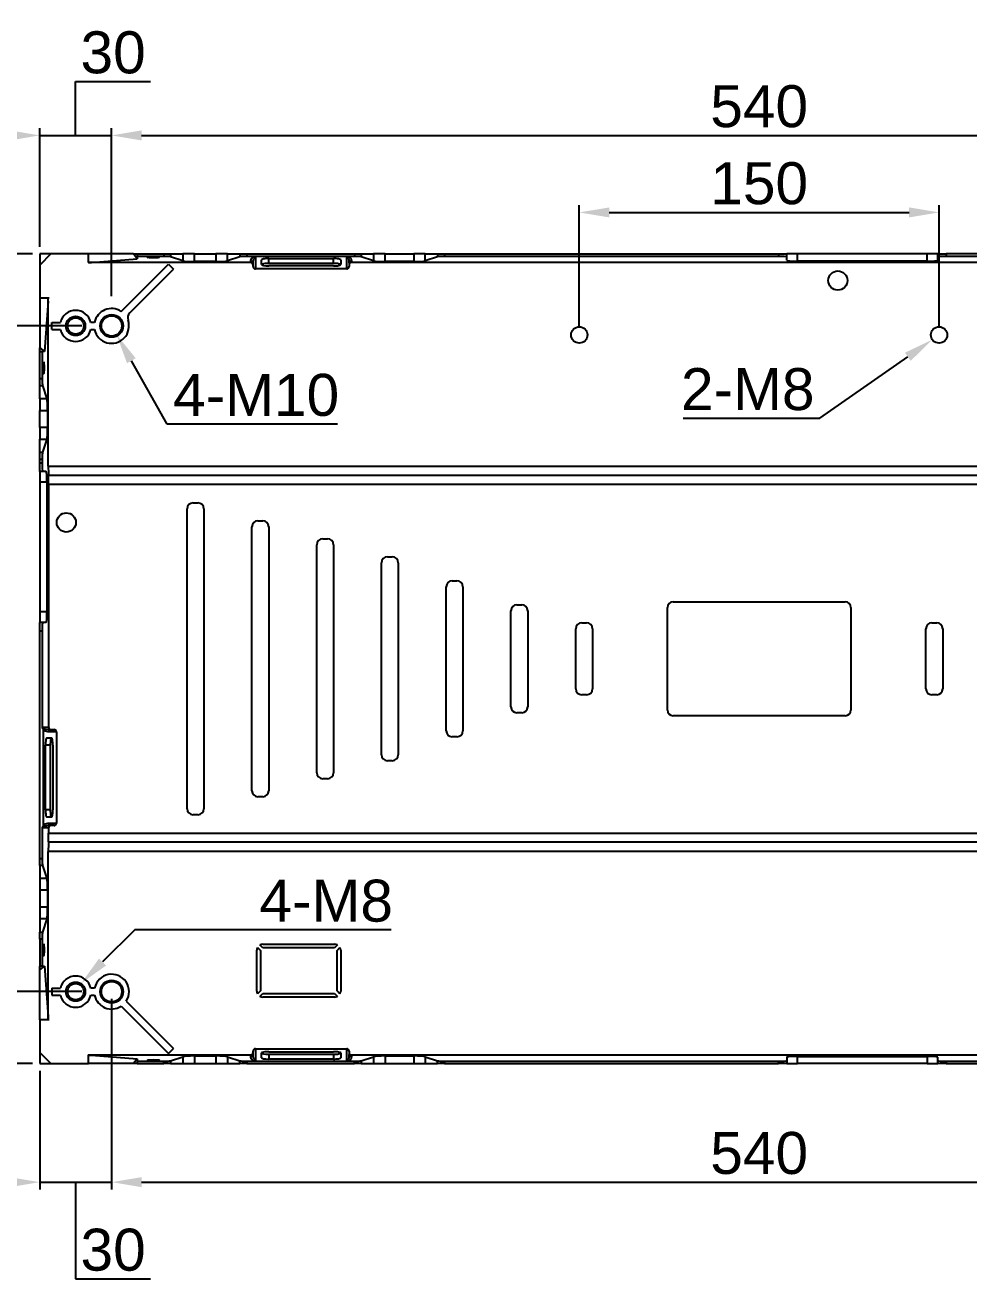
# Model space of a CAD drawing. Header units: millimetres. Extents: x 5415 to 11208, y 1449 to 3485.
# Drawn here: x 6839 to 7232, y 2280 to 2803 of the extents above; entities that cross this region are included whole.
import ezdxf

# ---------------------------------------------------------------- set-up
doc = ezdxf.new("R2010")
doc.units = ezdxf.units.MM
doc.styles.get("Standard").update_dxf_attribs({"font": 'arial.ttf'})
doc.dimstyles.new('UDM_1-5', dxfattribs={"dimscale": 5, "dimtxt": 3.5, "dimasz": 2.5, "dimexe": 0.6, "dimexo": 0.6, "dimtad": 1, "dimtoh": 1, "dimzin": 9, "dimdsep": 46, "dimtxsty": 'Standard', "dimcen": 2.5, "dimazin": 2, "dimtfac": 1, "dimtmove": 0, "dimatfit": 3, "dimfxl": 1})

# ---------------------------------------------------------------- blocks, each defined once
blk = doc.blocks.new('*D11')
at = {"color": 2, "lineweight": -2}
for p, q in [((6862.54, 2677.64), (6813.66, 2677.64)), ((6816.66, 2665.14), (6816.66, 2412.64)), ((6862.54, 2400.14), (6813.66, 2400.14))]:
    blk.add_line(p, q, dxfattribs=at)
at = {"color": 2}
for points in [[(6814.58, 2665.14), (6818.74, 2665.14), (6816.66, 2677.64)], [(6814.58, 2412.64), (6818.74, 2412.64), (6816.66, 2400.14)]]:
    blk.add_solid(points, dxfattribs=at)
at = {"layer": 'Defpoints', "color": 0}
for p in [(6865.54, 2677.64), (6816.66, 2400.14), (6865.54, 2400.14)]:
    blk.add_point(p, dxfattribs=at)
at = {"color": 2, "insert": (6804.6, 2538.89), "char_height": 17.5, "attachment_point": 5, "rotation": 90}
blk.add_mtext('277.5', dxfattribs=at)
blk = doc.blocks.new('*D12')
at = {"color": 2, "lineweight": -2}
for p, q in [((6816.66, 2412.64), (6816.66, 2425.14)), ((6862.54, 2400.14), (6813.66, 2400.14)), ((6816.66, 2400.14), (6816.66, 2370.14)), ((6794.22, 2385.14), (6762.97, 2385.14)), ((6816.66, 2385.14), (6794.22, 2385.14)), ((6841.99, 2370.14), (6813.66, 2370.14)), ((6816.66, 2357.64), (6816.66, 2345.14))]:
    blk.add_line(p, q, dxfattribs=at)
at = {"color": 2}
for points in [[(6814.58, 2412.64), (6818.74, 2412.64), (6816.66, 2400.14)], [(6814.58, 2357.64), (6818.74, 2357.64), (6816.66, 2370.14)]]:
    blk.add_solid(points, dxfattribs=at)
at = {"layer": 'Defpoints', "color": 0}
for p in [(6865.54, 2400.14), (6816.66, 2370.14), (6844.99, 2370.14)]:
    blk.add_point(p, dxfattribs=at)
at = {"color": 2, "insert": (6778.59, 2397.21), "char_height": 17.5, "attachment_point": 5}
blk.add_mtext('30', dxfattribs=at)
blk = doc.blocks.new('*D13')
at = {"color": 2, "lineweight": -2}
for p, q in [((6816.66, 2720.14), (6816.66, 2732.64)), ((6841.99, 2707.64), (6813.66, 2707.64)), ((6816.66, 2677.64), (6816.66, 2707.64)), ((6794.22, 2692.64), (6762.97, 2692.64)), ((6816.66, 2692.64), (6794.22, 2692.64)), ((6862.54, 2677.64), (6813.66, 2677.64)), ((6816.66, 2665.14), (6816.66, 2652.64))]:
    blk.add_line(p, q, dxfattribs=at)
at = {"color": 2}
for points in [[(6814.58, 2720.14), (6818.74, 2720.14), (6816.66, 2707.64)], [(6814.58, 2665.14), (6818.74, 2665.14), (6816.66, 2677.64)]]:
    blk.add_solid(points, dxfattribs=at)
at = {"layer": 'Defpoints', "color": 0}
for p in [(6816.66, 2707.64), (6844.99, 2707.64), (6865.54, 2677.64)]:
    blk.add_point(p, dxfattribs=at)
at = {"color": 2, "insert": (6778.59, 2704.71), "char_height": 17.5, "attachment_point": 5}
blk.add_mtext('30', dxfattribs=at)
blk = doc.blocks.new('*D14')
at = {"color": 2, "lineweight": -2}
for p, q in [((6859.99, 2757.06), (6859.99, 2779.5)), ((6859.99, 2779.5), (6891.24, 2779.5)), ((6844.99, 2710.64), (6844.99, 2760.06)), ((6874.99, 2690.09), (6874.99, 2760.06)), ((6832.49, 2757.06), (6819.99, 2757.06)), ((6844.99, 2757.06), (6874.99, 2757.06)), ((6887.49, 2757.06), (6899.99, 2757.06))]:
    blk.add_line(p, q, dxfattribs=at)
at = {"color": 2}
for points in [[(6832.49, 2759.14), (6832.49, 2754.97), (6844.99, 2757.06)], [(6887.49, 2759.14), (6887.49, 2754.97), (6874.99, 2757.06)]]:
    blk.add_solid(points, dxfattribs=at)
at = {"layer": 'Defpoints', "color": 0}
for p in [(6874.99, 2757.06), (6844.99, 2707.64), (6874.99, 2687.09)]:
    blk.add_point(p, dxfattribs=at)
at = {"color": 2, "insert": (6875.62, 2791.57), "char_height": 17.5, "attachment_point": 5}
blk.add_mtext('30', dxfattribs=at)
blk = doc.blocks.new('*D15')
at = {"color": 2, "lineweight": -2}
for p, q in [((6874.99, 2690.09), (6874.99, 2760.06)), ((7414.99, 2690.09), (7414.99, 2760.06)), ((6887.49, 2757.06), (7402.49, 2757.06))]:
    blk.add_line(p, q, dxfattribs=at)
at = {"color": 2}
for points in [[(6887.49, 2759.14), (6887.49, 2754.97), (6874.99, 2757.06)], [(7402.49, 2759.14), (7402.49, 2754.97), (7414.99, 2757.06)]]:
    blk.add_solid(points, dxfattribs=at)
at = {"layer": 'Defpoints', "color": 0}
for p in [(7414.99, 2757.06), (6874.99, 2687.09), (7414.99, 2687.09)]:
    blk.add_point(p, dxfattribs=at)
at = {"color": 2, "insert": (7144.99, 2769.12), "char_height": 17.5, "attachment_point": 5}
blk.add_mtext('540', dxfattribs=at)
blk = doc.blocks.new('*D8')
at = {"color": 2, "lineweight": -2}
for p, q in [((6874.99, 2397.14), (6874.99, 2317.73)), ((6844.99, 2367.14), (6844.99, 2317.73)), ((6832.49, 2320.73), (6819.99, 2320.73)), ((6844.99, 2320.73), (6874.99, 2320.73)), ((6859.99, 2320.73), (6859.99, 2280.4)), ((6887.49, 2320.73), (6899.99, 2320.73)), ((6859.99, 2280.4), (6891.24, 2280.4))]:
    blk.add_line(p, q, dxfattribs=at)
at = {"color": 2}
for points in [[(6832.49, 2322.81), (6832.49, 2318.64), (6844.99, 2320.73)], [(6887.49, 2322.81), (6887.49, 2318.64), (6874.99, 2320.73)]]:
    blk.add_solid(points, dxfattribs=at)
at = {"layer": 'Defpoints', "color": 0}
for p in [(6874.99, 2400.14), (6844.99, 2370.14), (6874.99, 2320.73)]:
    blk.add_point(p, dxfattribs=at)
at = {"color": 2, "insert": (6875.62, 2292.47), "char_height": 17.5, "attachment_point": 5}
blk.add_mtext('30', dxfattribs=at)
blk = doc.blocks.new('*D9')
at = {"color": 2, "lineweight": -2}
for p, q in [((6874.99, 2397.14), (6874.99, 2317.73)), ((7414.99, 2397.14), (7414.99, 2317.73)), ((6887.49, 2320.73), (7402.49, 2320.73))]:
    blk.add_line(p, q, dxfattribs=at)
at = {"color": 2}
for points in [[(6887.49, 2322.81), (6887.49, 2318.64), (6874.99, 2320.73)], [(7402.49, 2322.81), (7402.49, 2318.64), (7414.99, 2320.73)]]:
    blk.add_solid(points, dxfattribs=at)
at = {"layer": 'Defpoints', "color": 0}
for p in [(6874.99, 2400.14), (7414.99, 2400.14), (7414.99, 2320.73)]:
    blk.add_point(p, dxfattribs=at)
at = {"color": 2, "insert": (7144.99, 2332.79), "char_height": 17.5, "attachment_point": 5}
blk.add_mtext('540', dxfattribs=at)
blk = doc.blocks.new('*D17')
at = {"color": 2, "lineweight": -2}
for p, q in [((6884.62, 2425.89), (6871.21, 2412.51)), ((6991.61, 2425.89), (6884.62, 2425.89))]:
    blk.add_line(p, q, dxfattribs=at)
at = {"color": 2}
blk.add_solid([(6869.74, 2413.99), (6872.68, 2411.04), (6862.36, 2403.68)], dxfattribs=at)
at = {"layer": 'Defpoints', "color": 0}
for p in [(6862.36, 2403.68), (6856.34, 2397.68)]:
    blk.add_point(p, dxfattribs=at)
at = {"color": 2, "insert": (6964.45, 2437.95), "char_height": 17.5, "attachment_point": 5}
blk.add_mtext('4-M8', dxfattribs=at)
blk = doc.blocks.new('*D18')
at = {"color": 2, "lineweight": -2}
for p, q in [((6898.2, 2636.73), (6883.22, 2663.14)), ((6969.14, 2636.73), (6898.2, 2636.73))]:
    blk.add_line(p, q, dxfattribs=at)
at = {"color": 2}
blk.add_solid([(6885.03, 2664.17), (6881.4, 2662.12), (6877.05, 2674.02)], dxfattribs=at)
at = {"layer": 'Defpoints', "color": 0}
for p in [(6872.94, 2681.27), (6877.05, 2674.02)]:
    blk.add_point(p, dxfattribs=at)
at = {"color": 2, "insert": (6935.23, 2648.79), "char_height": 17.5, "attachment_point": 5}
blk.add_mtext('4-M10', dxfattribs=at)
blk = doc.blocks.new('*D19')
at = {"color": 2, "lineweight": -2}
for p, q in [((7069.99, 2676.89), (7069.99, 2727.96)), ((7082.49, 2724.96), (7207.49, 2724.96)), ((7219.99, 2676.89), (7219.99, 2727.96))]:
    blk.add_line(p, q, dxfattribs=at)
at = {"color": 2}
for points in [[(7082.49, 2727.04), (7082.49, 2722.88), (7069.99, 2724.96)], [(7207.49, 2727.04), (7207.49, 2722.88), (7219.99, 2724.96)]]:
    blk.add_solid(points, dxfattribs=at)
at = {"layer": 'Defpoints', "color": 0}
for p in [(7219.99, 2724.96), (7069.99, 2673.89), (7219.99, 2673.89)]:
    blk.add_point(p, dxfattribs=at)
at = {"color": 2, "insert": (7144.99, 2737.02), "char_height": 17.5, "attachment_point": 5}
blk.add_mtext('150', dxfattribs=at)
blk = doc.blocks.new('*D20')
at = {"color": 2, "lineweight": -2}
for p, q in [((7170.3, 2639.13), (7206.96, 2664.78)), ((7113.27, 2639.13), (7170.3, 2639.13))]:
    blk.add_line(p, q, dxfattribs=at)
at = {"color": 2}
blk.add_solid([(7205.77, 2666.49), (7208.16, 2663.07), (7217.21, 2671.94)], dxfattribs=at)
at = {"layer": 'Defpoints', "color": 0}
for p in [(7217.21, 2671.94), (7219.99, 2673.89)]:
    blk.add_point(p, dxfattribs=at)
at = {"color": 2, "insert": (7140.22, 2651.19), "char_height": 17.5, "attachment_point": 5}
blk.add_mtext('2-M8', dxfattribs=at)

msp = doc.modelspace()

# ---------------------------------------------------------------- linework, layer by layer
at = {"color": 7, "linetype": 'Continuous', "lineweight": 25}
for p, q in [((6849.6939, 2707.64177), (6844.9939, 2702.94177)), ((6849.6939, 2707.64177), (6844.9939, 2707.64177)), ((6844.9939, 2707.64177), (6844.9939, 2702.94177)), ((6865.33807, 2707.64177), (6849.6939, 2707.64177)), ((6865.33807, 2704.14177), (6865.33807, 2707.64177)), ((6884.13626, 2707.64177), (6865.33807, 2707.64177)), ((6884.13626, 2707.64177), (6885.6439, 2707.64177)), ((6885.6439, 2705.64177), (6884.13626, 2707.64177)), ((6885.6439, 2707.64177), (6885.6439, 2706.64177)), ((6885.6439, 2707.64177), (6896.69192, 2707.64177)), ((6896.69192, 2707.64177), (6896.69192, 2706.64177)), ((6896.69192, 2707.64177), (6899.5897, 2707.64177)), ((6899.5897, 2707.64177), (6899.5897, 2706.44723)), ((6899.5897, 2707.64177), (6904.69963, 2707.64177)), ((6904.69963, 2707.64177), (6904.69963, 2704.77877)), ((6909.52926, 2707.64177), (6904.69963, 2707.64177)), ((6909.52926, 2704.45455), (6909.52926, 2707.64177)), ((6909.52926, 2707.64177), (6918.45853, 2707.64177)), ((6918.45853, 2707.64177), (6918.45853, 2704.45455)), ((6923.28816, 2707.64177), (6918.45853, 2707.64177)), ((6923.28816, 2704.77877), (6923.28816, 2707.64177)), ((6923.28816, 2707.64177), (6928.3981, 2707.64177)), ((6928.3981, 2707.64177), (6928.3981, 2706.44723)), ((6928.3981, 2707.64177), (6931.29588, 2707.64177)), ((6931.29588, 2707.64177), (6931.29588, 2706.64177)), ((6931.29588, 2707.64177), (6976.19192, 2707.64177)), ((6976.19192, 2707.64177), (6976.19192, 2706.64177)), ((6976.19192, 2707.64177), (6979.0897, 2707.64177)), ((6979.0897, 2707.64177), (6979.0897, 2706.44723)), ((6979.0897, 2707.64177), (6984.19963, 2707.64177)), ((6984.19963, 2707.64177), (6984.19963, 2704.77877)), ((6989.02926, 2707.64177), (6984.19963, 2707.64177)), ((6989.02926, 2704.45455), (6989.02926, 2707.64177)), ((6989.02926, 2707.64177), (7000.95853, 2707.64177)), ((7000.95853, 2707.64177), (7000.95853, 2704.45455)), ((7005.78816, 2707.64177), (7000.95853, 2707.64177)), ((7005.78816, 2704.77877), (7005.78816, 2707.64177)), ((7005.78816, 2707.64177), (7010.8981, 2707.64177)), ((7010.8981, 2707.64177), (7010.8981, 2706.44723)), ((7010.8981, 2707.64177), (7013.79588, 2707.64177)), ((7013.79588, 2707.64177), (7013.79588, 2706.64177)), ((7013.79588, 2707.64177), (7152.9939, 2707.64177)), ((7152.9939, 2707.64177), (7152.9939, 2706.64177)), ((7152.9939, 2707.64177), (7156.4939, 2707.64177)), ((7156.4939, 2705.00135), (7156.4939, 2707.64177)), ((7160.9939, 2707.64177), (7156.4939, 2707.64177)), ((7160.9939, 2704.60765), (7160.9939, 2707.64177)), ((7214.9939, 2707.64177), (7160.9939, 2707.64177)), ((7214.9939, 2704.60765), (7214.9939, 2707.64177)), ((7219.4939, 2707.64177), (7214.9939, 2707.64177)), ((7219.4939, 2705.00135), (7219.4939, 2707.64177)), ((7219.4939, 2707.64177), (7222.9939, 2707.64177)), ((7222.9939, 2707.64177), (7222.9939, 2706.64177)), ((7276.19192, 2707.64177), (7222.9939, 2707.64177)), ((6844.9939, 2702.94177), (6844.9939, 2689.39601)), ((6865.33807, 2704.14177), (6865.1671, 2704.14177)), ((6865.1671, 2704.04335), (6865.1671, 2704.14177)), ((6865.81655, 2704.14177), (6865.1671, 2704.04335)), ((6932.9939, 2704.04335), (6865.1671, 2704.04335)), ((6865.33807, 2704.14177), (6866.62854, 2704.14177)), ((6866.62854, 2704.14177), (6885.6439, 2705.5919)), ((6878.94884, 2683.71803), (6898.68198, 2703.45116)), ((6885.6439, 2706.64177), (6885.6439, 2705.64177)), ((6896.69192, 2706.64177), (6885.6439, 2706.64177)), ((6885.6439, 2705.5919), (6885.6439, 2705.64177)), ((6898.68198, 2703.45116), (6900.8033, 2701.32984)), ((6904.69963, 2704.77877), (6899.5897, 2706.44723)), ((6918.45853, 2704.45455), (6909.52926, 2704.45455)), ((6928.3981, 2706.44723), (6923.28816, 2704.77877)), ((6934.87058, 2706.64177), (6931.29588, 2706.64177)), ((6932.9939, 2704.04335), (6932.9939, 2704.64557)), ((6933.9939, 2703.03953), (6933.9939, 2703.64938)), ((6933.9939, 2702.42028), (6933.9939, 2703.03953)), ((6973.11721, 2706.64177), (6934.87058, 2706.64177)), ((6934.9939, 2706.63418), (6934.9939, 2701.40485)), ((6937.4939, 2703.19911), (6937.4939, 2705.2037)), ((6940.4939, 2705.72663), (6967.4939, 2705.72663)), ((6940.4939, 2703.72663), (6940.4939, 2705.72663)), ((6967.4939, 2703.72663), (6940.4939, 2703.72663)), ((6967.4939, 2702.67618), (6940.4939, 2702.67618)), ((6967.4939, 2703.72663), (6967.4939, 2705.72663)), ((6970.4939, 2705.2037), (6970.4939, 2703.19911)), ((6972.9939, 2701.40485), (6972.9939, 2706.63418)), ((6976.19192, 2706.64177), (6973.11721, 2706.64177)), ((6973.9939, 2703.64938), (6973.9939, 2703.03953)), ((6973.9939, 2703.03953), (6973.9939, 2702.42028)), ((6974.9939, 2704.64557), (6974.9939, 2704.04335)), ((7315.4939, 2704.04335), (6974.9939, 2704.04335)), ((6984.19963, 2704.77877), (6979.0897, 2706.44723)), ((7000.95853, 2704.45455), (6989.02926, 2704.45455)), ((7010.8981, 2706.44723), (7005.78816, 2704.77877)), ((7152.9939, 2706.64177), (7013.79588, 2706.64177)), ((7214.9939, 2704.60765), (7160.9939, 2704.60765)), ((7276.19192, 2706.64177), (7222.9939, 2706.64177)), ((6882.56657, 2683.09311), (6900.8033, 2701.32984)), ((6972.9939, 2701.40485), (6934.9939, 2701.40485)), ((6844.9939, 2689.39601), (6848.4939, 2689.39601)), ((6844.9939, 2689.39601), (6844.9939, 2668.56111)), ((6848.4939, 2687.97217), (6847.04376, 2666.99177)), ((6848.59231, 2689.60253), (6848.4939, 2688.95309)), ((6848.4939, 2689.60253), (6848.59231, 2689.60253)), ((6848.4939, 2689.39601), (6848.4939, 2689.60253)), ((6848.4939, 2687.97217), (6848.4939, 2689.39601)), ((6848.59231, 2619.15959), (6848.59231, 2689.60253)), ((6849.9939, 2676.14177), (6849.9939, 2679.14177)), ((6849.9939, 2679.14177), (6853.66934, 2679.14177)), ((6849.9939, 2676.14177), (6853.66934, 2676.14177)), ((6867.90077, 2679.14177), (6866.31845, 2679.14177)), ((6866.31845, 2676.14177), (6867.90077, 2676.14177)), ((6844.9939, 2666.99177), (6844.9939, 2668.56111)), ((6844.9939, 2668.56111), (6846.9939, 2666.99177)), ((6844.9939, 2666.99177), (6845.9939, 2666.99177)), ((6844.9939, 2655.69375), (6844.9939, 2666.99177)), ((6845.9939, 2666.99177), (6845.9939, 2655.69375)), ((6846.9939, 2666.99177), (6845.9939, 2666.99177)), ((6846.9939, 2666.99177), (6847.04376, 2666.99177)), ((6844.9939, 2655.69375), (6845.9939, 2655.69375)), ((6844.9939, 2652.79597), (6844.9939, 2655.69375)), ((6844.9939, 2652.79597), (6846.18843, 2652.79597)), ((6844.9939, 2647.28411), (6844.9939, 2652.79597)), ((6846.18843, 2652.79597), (6847.98812, 2647.28411)), ((6847.98812, 2647.28411), (6844.9939, 2647.28411)), ((6844.9939, 2647.28411), (6844.9939, 2642.45448)), ((6844.9939, 2642.45448), (6848.31235, 2642.45448)), ((6844.9939, 2635.32905), (6844.9939, 2642.45448)), ((6848.31235, 2642.45448), (6848.31235, 2635.32905)), ((6848.31235, 2635.32905), (6844.9939, 2635.32905)), ((6844.9939, 2635.32905), (6844.9939, 2630.49942)), ((6844.9939, 2630.49942), (6847.98812, 2630.49942)), ((6844.9939, 2624.98756), (6844.9939, 2630.49942)), ((6847.98812, 2630.49942), (6846.18843, 2624.98756)), ((6844.9939, 2624.98756), (6846.18843, 2624.98756)), ((6844.9939, 2622.08978), (6844.9939, 2624.98756)), ((6844.9939, 2622.08978), (6845.9939, 2622.08978)), ((6844.9939, 2620.51677), (6844.9939, 2622.08978)), ((6844.9939, 2620.51677), (6845.9939, 2620.51677)), ((6844.9939, 2617.01677), (6844.9939, 2620.51677)), ((6845.9939, 2622.08978), (6845.9939, 2620.51677)), ((6848.59231, 2619.15959), (7441.39549, 2619.15959)), ((6847.63431, 2617.01677), (6844.9939, 2617.01677)), ((6844.9939, 2617.01677), (6844.9939, 2612.51677)), ((7441.3279, 2615.24593), (6848.6599, 2615.24593)), ((6848.02801, 2612.51677), (6844.9939, 2612.51677)), ((6844.9939, 2612.51677), (6844.9939, 2558.51677)), ((6848.02801, 2612.51677), (6848.02801, 2558.51677)), ((7441.26425, 2611.56025), (6848.72355, 2611.56025)), ((6848.72355, 2611.56025), (6848.72355, 2510.39177)), ((6908.9939, 2603.89177), (6910.9939, 2603.89177)), ((6906.4939, 2476.39177), (6906.4939, 2601.39177)), ((6913.4939, 2601.39177), (6913.4939, 2476.39177)), ((6933.4939, 2483.89177), (6933.4939, 2593.89177)), ((6935.9939, 2596.39177), (6937.9939, 2596.39177)), ((6940.4939, 2593.89177), (6940.4939, 2483.89177)), ((6962.9939, 2588.89177), (6964.9939, 2588.89177)), ((6960.4939, 2491.39177), (6960.4939, 2586.39177)), ((6967.4939, 2586.39177), (6967.4939, 2491.39177)), ((6987.4939, 2498.89177), (6987.4939, 2578.89177)), ((6989.9939, 2581.39177), (6991.9939, 2581.39177)), ((6994.4939, 2578.89177), (6994.4939, 2498.89177)), ((7014.4939, 2508.89177), (7014.4939, 2568.89177)), ((7016.9939, 2571.39177), (7018.9939, 2571.39177)), ((7021.4939, 2568.89177), (7021.4939, 2508.89177)), ((7043.9939, 2561.39177), (7045.9939, 2561.39177)), ((7109.1439, 2562.64177), (7180.8439, 2562.64177)), ((6848.02801, 2558.51677), (6844.9939, 2558.51677)), ((6844.9939, 2558.51677), (6844.9939, 2554.01677)), ((7041.4939, 2518.89177), (7041.4939, 2558.89177)), ((7048.4939, 2558.89177), (7048.4939, 2518.89177)), ((7106.7439, 2517.54177), (7106.7439, 2560.24177)), ((7183.2439, 2560.24177), (7183.2439, 2517.54177)), ((6847.63431, 2554.01677), (6844.9939, 2554.01677)), ((6844.9939, 2550.51677), (6844.9939, 2554.01677)), ((7068.4939, 2526.39177), (7068.4939, 2551.39177)), ((7070.9939, 2553.89177), (7072.9939, 2553.89177)), ((7075.4939, 2551.39177), (7075.4939, 2526.39177)), ((7214.4939, 2526.39177), (7214.4939, 2551.39177)), ((7216.9939, 2553.89177), (7218.9939, 2553.89177)), ((7221.4939, 2551.39177), (7221.4939, 2526.39177)), ((6844.9939, 2550.51677), (6845.9939, 2550.51677)), ((6844.9939, 2455.69375), (6844.9939, 2550.51677)), ((6845.9939, 2550.51677), (6845.9939, 2510.39177)), ((7072.9939, 2523.89177), (7070.9939, 2523.89177)), ((7218.9939, 2523.89177), (7216.9939, 2523.89177)), ((7045.9939, 2516.39177), (7043.9939, 2516.39177)), ((7180.8439, 2515.14177), (7109.1439, 2515.14177)), ((6845.9939, 2510.39177), (6848.72355, 2510.39177)), ((6846.24101, 2509.73469), (6848.49388, 2509.39177)), ((6846.4939, 2509.06674), (6846.4939, 2469.71679)), ((6848.49388, 2509.39177), (6849.72737, 2509.39177)), ((6849.72737, 2509.39177), (6850.97987, 2509.39177)), ((6847.93197, 2505.89177), (6849.93655, 2505.89177)), ((6851.9953, 2508.39177), (6849.47869, 2508.39177)), ((6851.9953, 2508.39177), (6851.9953, 2470.39177)), ((7018.9939, 2506.39177), (7016.9939, 2506.39177)), ((6847.40903, 2475.89177), (6847.40903, 2502.89177)), ((6849.40903, 2502.89177), (6847.40903, 2502.89177)), ((6849.40903, 2502.89177), (6849.40903, 2475.89177)), ((6850.45949, 2502.89177), (6850.45949, 2475.89177)), ((6991.9939, 2496.39177), (6989.9939, 2496.39177)), ((6964.9939, 2488.89177), (6962.9939, 2488.89177)), ((6937.9939, 2481.39177), (6935.9939, 2481.39177)), ((6849.40903, 2475.89177), (6847.40903, 2475.89177)), ((6849.93655, 2472.89177), (6847.93197, 2472.89177)), ((6910.9939, 2473.89177), (6908.9939, 2473.89177)), ((6848.72355, 2468.39177), (6845.9939, 2468.39177)), ((6845.9939, 2468.39177), (6845.9939, 2455.69375)), ((6848.49388, 2469.39177), (6846.24101, 2469.04884)), ((6849.72737, 2469.39177), (6848.49388, 2469.39177)), ((6848.72355, 2468.39177), (6848.72355, 2466.22328)), ((6849.47869, 2470.39177), (6851.9953, 2470.39177)), ((6850.97987, 2469.39177), (6849.72737, 2469.39177)), ((6848.6599, 2462.5376), (7441.3279, 2462.5376)), ((6848.72355, 2466.22328), (7441.26425, 2466.22328)), ((6848.59231, 2388.181), (6848.59231, 2458.62394)), ((7441.39549, 2458.62394), (6848.59231, 2458.62394)), ((6844.9939, 2455.69375), (6845.9939, 2455.69375)), ((6844.9939, 2452.79597), (6844.9939, 2455.69375)), ((6846.18843, 2452.79597), (6844.9939, 2452.79597)), ((6844.9939, 2452.79597), (6844.9939, 2447.28411)), ((6846.18843, 2452.79597), (6847.98812, 2447.28411)), ((6847.98812, 2447.28411), (6844.9939, 2447.28411)), ((6844.9939, 2447.28411), (6844.9939, 2442.45448)), ((6848.31235, 2442.45448), (6844.9939, 2442.45448)), ((6844.9939, 2442.45448), (6844.9939, 2435.32905)), ((6848.31235, 2442.45448), (6848.31235, 2435.32905)), ((6848.31235, 2435.32905), (6844.9939, 2435.32905)), ((6844.9939, 2435.32905), (6844.9939, 2430.49942)), ((6847.98812, 2430.49942), (6844.9939, 2430.49942)), ((6844.9939, 2430.49942), (6844.9939, 2424.98756)), ((6847.98812, 2430.49942), (6846.18843, 2424.98756)), ((6844.9939, 2424.98756), (6846.18843, 2424.98756)), ((6844.9939, 2422.08978), (6844.9939, 2424.98756)), ((6845.9939, 2422.08978), (6844.9939, 2422.08978)), ((6844.9939, 2422.08978), (6844.9939, 2410.79177)), ((6845.9939, 2422.08978), (6845.9939, 2410.79177)), ((6937.9939, 2419.89177), (6967.9939, 2419.89177)), ((6935.4939, 2400.39177), (6935.4939, 2417.39177)), ((6935.77723, 2418.54778), (6936.9939, 2417.3311)), ((6938.05456, 2418.39177), (6936.83789, 2419.60844)), ((6936.9939, 2417.3311), (6936.9939, 2400.45243)), ((6967.93324, 2418.39177), (6938.05456, 2418.39177)), ((6969.14991, 2419.60844), (6967.93324, 2418.39177)), ((6968.9939, 2417.3311), (6970.21057, 2418.54778)), ((6968.9939, 2400.45243), (6968.9939, 2417.3311)), ((6970.4939, 2417.39177), (6970.4939, 2400.39177)), ((6844.9939, 2409.22242), (6844.9939, 2410.79177)), ((6844.9939, 2409.22242), (6846.9939, 2410.79177)), ((6845.9939, 2410.79177), (6844.9939, 2410.79177)), ((6845.9939, 2410.79177), (6846.9939, 2410.79177)), ((6846.9939, 2410.79177), (6847.04376, 2410.79177)), ((6847.04376, 2410.79177), (6848.4939, 2389.81136)), ((6844.9939, 2388.38752), (6844.9939, 2409.22242)), ((6849.9939, 2401.64177), (6849.9939, 2398.64177)), ((6849.9939, 2401.64177), (6853.66934, 2401.64177)), ((6867.90077, 2401.64177), (6866.31845, 2401.64177)), ((6936.9939, 2400.45243), (6935.77723, 2399.23575)), ((6936.83789, 2398.17509), (6938.05456, 2399.39177)), ((6938.05456, 2399.39177), (6967.93324, 2399.39177)), ((6967.93324, 2399.39177), (6969.14991, 2398.17509)), ((6970.21057, 2399.23575), (6968.9939, 2400.45243)), ((6849.9939, 2398.64177), (6853.66934, 2398.64177)), ((6866.31845, 2398.64177), (6867.90077, 2398.64177)), ((6878.94884, 2394.0655), (6898.68198, 2374.33237)), ((6881.07016, 2396.18682), (6900.8033, 2376.45369)), ((6967.9939, 2397.89177), (6937.9939, 2397.89177)), ((6848.4939, 2389.81136), (6848.4939, 2388.38752)), ((6848.4939, 2388.83044), (6848.59231, 2388.181)), ((6848.4939, 2388.38752), (6844.9939, 2388.38752)), ((6844.9939, 2388.38752), (6844.9939, 2374.84177)), ((6848.4939, 2388.181), (6848.4939, 2388.38752)), ((6848.59231, 2388.181), (6848.4939, 2388.181)), ((6844.9939, 2374.84177), (6849.6939, 2370.14177)), ((6844.9939, 2374.84177), (6844.9939, 2370.14177)), ((6865.1671, 2373.74018), (6865.81655, 2373.64177)), ((6865.1671, 2373.74018), (6932.9939, 2373.74018)), ((6865.1671, 2373.74018), (6865.1671, 2373.64177)), ((6865.1671, 2373.64177), (6865.33807, 2373.64177)), ((6865.33807, 2370.14177), (6865.33807, 2373.64177)), ((6865.33807, 2373.64177), (6866.62854, 2373.64177)), ((6866.62854, 2373.64177), (6885.6439, 2372.19163)), ((6898.68198, 2374.33237), (6900.8033, 2376.45369)), ((6899.5897, 2371.3363), (6904.69963, 2373.00476)), ((6904.69963, 2373.00476), (6904.69963, 2370.14177)), ((6909.52926, 2373.32898), (6918.45853, 2373.32898)), ((6909.52926, 2373.32898), (6909.52926, 2370.14177)), ((6918.45853, 2373.32898), (6918.45853, 2370.14177)), ((6923.28816, 2373.00476), (6928.3981, 2371.3363)), ((6923.28816, 2373.00476), (6923.28816, 2370.14177)), ((6932.9939, 2373.13796), (6932.9939, 2373.74018)), ((6933.9939, 2374.744), (6933.9939, 2375.36325)), ((6933.9939, 2374.13415), (6933.9939, 2374.744)), ((6934.9939, 2376.37868), (6934.9939, 2371.14935)), ((6934.9939, 2376.37868), (6972.9939, 2376.37868)), ((6937.4939, 2372.57983), (6937.4939, 2374.58442)), ((6940.4939, 2375.10735), (6967.4939, 2375.10735)), ((6940.4939, 2374.0569), (6940.4939, 2372.0569)), ((6940.4939, 2374.0569), (6967.4939, 2374.0569)), ((6967.4939, 2374.0569), (6967.4939, 2372.0569)), ((6970.4939, 2374.58442), (6970.4939, 2372.57983)), ((6972.9939, 2371.14935), (6972.9939, 2376.37868)), ((6973.9939, 2375.36325), (6973.9939, 2374.744)), ((6973.9939, 2374.744), (6973.9939, 2374.13415)), ((6974.9939, 2373.74018), (6974.9939, 2373.13796)), ((6974.9939, 2373.74018), (7315.4939, 2373.74018)), ((6979.0897, 2371.3363), (6984.19963, 2373.00476)), ((6984.19963, 2373.00476), (6984.19963, 2370.14177)), ((6989.02926, 2373.32898), (7000.95853, 2373.32898)), ((6989.02926, 2373.32898), (6989.02926, 2370.14177)), ((7000.95853, 2373.32898), (7000.95853, 2370.14177)), ((7005.78816, 2373.00476), (7010.8981, 2371.3363)), ((7005.78816, 2373.00476), (7005.78816, 2370.14177)), ((7160.9939, 2373.17588), (7214.9939, 2373.17588)), ((7160.9939, 2370.14177), (7160.9939, 2373.17588)), ((7214.9939, 2373.17588), (7214.9939, 2370.14177)), ((6844.9939, 2370.14177), (6849.6939, 2370.14177)), ((6849.6939, 2370.14177), (6865.33807, 2370.14177)), ((6884.13626, 2370.14177), (6865.33807, 2370.14177)), ((6885.6439, 2372.14177), (6884.13626, 2370.14177)), ((6885.6439, 2370.14177), (6884.13626, 2370.14177)), ((6885.6439, 2372.19163), (6885.6439, 2372.14177)), ((6885.6439, 2372.14177), (6885.6439, 2371.14177)), ((6885.6439, 2371.14177), (6896.69192, 2371.14177)), ((6885.6439, 2371.14177), (6885.6439, 2370.14177)), ((6885.6439, 2370.14177), (6896.69192, 2370.14177)), ((6896.69192, 2370.14177), (6896.69192, 2371.14177)), ((6899.5897, 2370.14177), (6896.69192, 2370.14177)), ((6899.5897, 2371.3363), (6899.5897, 2370.14177)), ((6899.5897, 2370.14177), (6904.69963, 2370.14177)), ((6904.69963, 2370.14177), (6909.52926, 2370.14177)), ((6909.52926, 2370.14177), (6918.45853, 2370.14177)), ((6918.45853, 2370.14177), (6923.28816, 2370.14177)), ((6923.28816, 2370.14177), (6928.3981, 2370.14177)), ((6928.3981, 2370.14177), (6928.3981, 2371.3363)), ((6931.29588, 2370.14177), (6928.3981, 2370.14177)), ((6931.29588, 2371.14177), (6934.87058, 2371.14177)), ((6931.29588, 2371.14177), (6931.29588, 2370.14177)), ((6931.29588, 2370.14177), (6976.19192, 2370.14177)), ((6934.87058, 2371.14177), (6973.11721, 2371.14177)), ((6967.4939, 2372.0569), (6940.4939, 2372.0569)), ((6973.11721, 2371.14177), (6976.19192, 2371.14177)), ((6976.19192, 2370.14177), (6976.19192, 2371.14177)), ((6979.0897, 2370.14177), (6976.19192, 2370.14177)), ((6979.0897, 2371.3363), (6979.0897, 2370.14177)), ((6979.0897, 2370.14177), (6984.19963, 2370.14177)), ((6984.19963, 2370.14177), (6989.02926, 2370.14177)), ((6989.02926, 2370.14177), (7000.95853, 2370.14177)), ((7000.95853, 2370.14177), (7005.78816, 2370.14177)), ((7005.78816, 2370.14177), (7010.8981, 2370.14177)), ((7010.8981, 2370.14177), (7010.8981, 2371.3363)), ((7013.79588, 2370.14177), (7010.8981, 2370.14177)), ((7013.79588, 2371.14177), (7152.9939, 2371.14177)), ((7013.79588, 2371.14177), (7013.79588, 2370.14177)), ((7013.79588, 2370.14177), (7152.9939, 2370.14177)), ((7152.9939, 2370.14177), (7152.9939, 2371.14177)), ((7156.4939, 2370.14177), (7152.9939, 2370.14177)), ((7156.4939, 2372.78218), (7156.4939, 2370.14177)), ((7156.4939, 2370.14177), (7160.9939, 2370.14177)), ((7214.9939, 2370.14177), (7160.9939, 2370.14177)), ((7214.9939, 2370.14177), (7219.4939, 2370.14177)), ((7219.4939, 2370.14177), (7219.4939, 2372.78218)), ((7222.9939, 2370.14177), (7219.4939, 2370.14177)), ((7222.9939, 2371.14177), (7276.19192, 2371.14177)), ((7222.9939, 2371.14177), (7222.9939, 2370.14177)), ((7222.9939, 2370.14177), (7276.19192, 2370.14177))]:
    msp.add_line(p, q, dxfattribs=at)
for centre, radius in [((7177.7939, 2696.54177), 4), ((6859.9939, 2677.64177), 4.025), ((6874.9939, 2677.64177), 4.75), ((6874.9939, 2677.64177), 4.25), ((6859.9939, 2677.64177), 3.4), ((7069.9939, 2673.89177), 3.4), ((7219.9939, 2673.89177), 3.4), ((6856.0939, 2595.71677), 4), ((6874.9939, 2400.14177), 4.75), ((6874.9939, 2400.14177), 4.25), ((6859.9939, 2400.14177), 4.025), ((6859.9939, 2400.14177), 3.4)]:
    msp.add_circle(centre, radius, dxfattribs=at)
for centre, radius, start, end in [((6932.9958, 2703.64747), 0.9981, 0.1094298, 90.1090133), ((6974.992, 2703.64747), 0.9981, 89.8909867, 179.8905702), ((6859.9939, 2677.64177), 6.5, 13.3423638, 166.6576362), ((6874.9939, 2677.64177), 7.25, 56.940544, 168.059456), ((6884.68789, 2680.97179), 3, 135, 198.95835), ((6859.9939, 2677.64177), 6.5, 193.3423638, 346.6576362), ((6874.9939, 2677.64177), 7.25, 191.940544, 18.95835), ((6908.9939, 2601.39177), 2.5, 90, 180), ((6910.9939, 2601.39177), 2.5, 0, 90), ((6935.9939, 2593.89177), 2.5, 90, 180), ((6937.9939, 2593.89177), 2.5, 0, 90), ((6962.9939, 2586.39177), 2.5, 90, 180), ((6964.9939, 2586.39177), 2.5, 0, 90), ((6989.9939, 2578.89177), 2.5, 90, 180), ((6991.9939, 2578.89177), 2.5, 0, 90), ((7016.9939, 2568.89177), 2.5, 90, 180), ((7018.9939, 2568.89177), 2.5, 0, 90), ((7043.9939, 2558.89177), 2.5, 90, 180), ((7045.9939, 2558.89177), 2.5, 0, 90), ((7109.1439, 2560.24177), 2.4, 90, 180), ((7180.8439, 2560.24177), 2.4, 0, 90), ((7070.9939, 2551.39177), 2.5, 90, 180), ((7072.9939, 2551.39177), 2.5, 0, 90), ((7216.9939, 2551.39177), 2.5, 90, 180), ((7218.9939, 2551.39177), 2.5, 0, 90), ((7070.9939, 2526.39177), 2.5, 180, 270), ((7072.9939, 2526.39177), 2.5, 270, 0), ((7216.9939, 2526.39177), 2.5, 180, 270), ((7218.9939, 2526.39177), 2.5, 270, 0), ((7043.9939, 2518.89177), 2.5, 180, 270), ((7045.9939, 2518.89177), 2.5, 270, 0), ((7109.1439, 2517.54177), 2.4, 180, 270), ((7180.8439, 2517.54177), 2.4, 270, 0), ((6848.48623, 2508.3993), 0.99249, 359.5648082, 89.5580946), ((7016.9939, 2508.89177), 2.5, 180, 270), ((7018.9939, 2508.89177), 2.5, 270, 0), ((6989.9939, 2498.89177), 2.5, 180, 270), ((6991.9939, 2498.89177), 2.5, 270, 0), ((6962.9939, 2491.39177), 2.5, 180, 270), ((6964.9939, 2491.39177), 2.5, 270, 0), ((6935.9939, 2483.89177), 2.5, 180, 270), ((6937.9939, 2483.89177), 2.5, 270, 0), ((6908.9939, 2476.39177), 2.5, 180, 270), ((6910.9939, 2476.39177), 2.5, 270, 0), ((6848.48623, 2470.38423), 0.99249, 270.4419054, 0.4351918), ((6937.9939, 2417.39177), 2.5, 90, 117.5423969), ((6967.9939, 2417.39177), 2.5, 62.4576031, 90), ((6937.9939, 2417.39177), 2.5, 152.4576031, 180), ((6967.9939, 2417.39177), 2.5, 0, 27.5423969), ((6859.9939, 2400.14177), 6.5, 13.3423638, 166.6576362), ((6874.9939, 2400.14177), 7.25, 326.940544, 168.059456), ((6937.9939, 2400.39177), 2.5, 180, 207.5423969), ((6967.9939, 2400.39177), 2.5, 332.4576031, 0), ((6859.9939, 2400.14177), 6.5, 193.3423638, 346.6576362), ((6874.9939, 2400.14177), 7.25, 191.940544, 303.059456), ((6937.9939, 2400.39177), 2.5, 242.4576031, 270), ((6967.9939, 2400.39177), 2.5, 270, 297.5423969), ((6932.9958, 2374.13606), 0.9981, 269.8909867, 359.8905702), ((6974.992, 2374.13606), 0.9981, 180.1094298, 270.1090133)]:
    msp.add_arc(centre, radius, start, end, dxfattribs=at)
for centre, major_axis in [((6892.4939, 2706.20432), (2.5, 0)), ((6846.60632, 2660.14177), (0, 2.5)), ((6846.60632, 2417.64177), (0, 2.5)), ((6892.4939, 2371.57921), (2.5, 0))]:
    msp.add_ellipse(centre, major_axis=major_axis, ratio=0.087488664, dxfattribs=at)
for centre, major_axis, ratio, start_param, end_param in [((6896.69192, 2706.3793), (3, 0), 0.087488664, 0.261799388, 1.570796327), ((6909.52926, 2704.89199), (5, 0), 0.087488664, 3.403392041, 4.71238898), ((6918.45853, 2704.89199), (5, 0), 0.087488664, 4.71238898, 6.021385919), ((6931.29588, 2706.3793), (3, 0), 0.087488664, 1.570796327, 2.879793266), ((6932.9939, 2703.03953), (0, -1.00382), 0.996194698, 1.570796327, 3.141592654), ((6934.9939, 2702.42028), (0, 1.01543), 0.984807753, 1.570796327, 3.141592654), ((6940.4939, 2705.2037), (3, 0), 0.174311485, 1.570796327, 3.141592654), ((6940.4939, 2703.2037), (3, 0), 0.174311485, 1.570796327, 3.141592654), ((6940.4939, 2703.19911), (3, 0), 0.174311485, 3.141592654, 4.71238898), ((6967.4939, 2705.2037), (3, 0), 0.174311485, 0, 1.570796327), ((6967.4939, 2703.2037), (3, 0), 0.174311485, 0, 1.570796327), ((6967.4939, 2703.19911), (3, 0), 0.174311485, 4.71238898, 6.283185307), ((6972.9939, 2702.42028), (0, 1.01543), 0.984807753, 3.141592654, 4.71238898), ((6974.9939, 2703.03953), (0, 1.00382), 0.996194698, 0, 1.570796327), ((6976.19192, 2706.3793), (3, 0), 0.087488664, 0.261799388, 1.570796327), ((6989.02926, 2704.89199), (5, 0), 0.087488664, 3.403392041, 4.71238898), ((7000.95853, 2704.89199), (5, 0), 0.087488664, 4.71238898, 6.021385919), ((7013.79588, 2706.3793), (3, 0), 0.087488664, 1.570796327, 2.879793266), ((7152.9939, 2706.33555), (3.5, 0), 0.087488664, 0, 1.570796327), ((7160.9939, 2705.00135), (4.5, 0), 0.087488664, 3.141592654, 4.71238898), ((7214.9939, 2705.00135), (4.5, 0), 0.087488664, 4.71238898, 6.283185307), ((7222.9939, 2706.33555), (3.5, 0), 0.087488664, 1.570796327, 3.141592654), ((6846.25637, 2655.69375), (0, 3), 0.087488664, 1.570796327, 2.879793266), ((6847.87491, 2642.45448), (0, 5), 0.087488664, 4.71238898, 6.021385919), ((6847.87491, 2635.32905), (0, 5), 0.087488664, 3.403392041, 4.71238898), ((6846.25637, 2622.08978), (0, 3), 0.087488664, 0.261799388, 1.570796327), ((6846.30011, 2620.51677), (0, 3.5), 0.087488664, 1.570796327, 3.141592654), ((6849.49345, 2619.15959), (0, 10.3), 0.087488664, 1.570796327, 1.96055706), ((6847.63431, 2612.51677), (0, 4.5), 0.087488664, 4.71238898, 6.283185307), ((6847.87491, 2611.56025), (0, 9.7), 0.087488664, 4.71238898, 5.102149713), ((6847.63431, 2558.51677), (0, 4.5), 0.087488664, 3.141592654, 4.71238898), ((6846.30011, 2550.51677), (0, 3.5), 0.087488664, 0, 1.570796327), ((6846.99772, 2510.39177), (-1.00382, 0), 0.996194698, 0, 0.716931686), ((6849.72737, 2510.39177), (-1.00382, 0), 0.996194698, 0, 1.570796327), ((6850.97987, 2508.39177), (1.01543, 0), 0.984807753, 0, 1.570796327), ((6847.93197, 2502.89177), (0, 3), 0.174311485, 0, 1.570796327), ((6849.93197, 2502.89177), (0, 3), 0.174311485, 0, 1.570796327), ((6849.93655, 2502.89177), (0, 3), 0.174311485, 4.71238898, 6.283185307), ((6847.93197, 2475.89177), (0, 3), 0.174311485, 1.570796327, 3.141592654), ((6849.93197, 2475.89177), (0, 3), 0.174311485, 1.570796327, 3.141592654), ((6849.93655, 2475.89177), (0, 3), 0.174311485, 3.141592654, 4.71238898), ((6846.99772, 2468.39177), (1.00382, 0), 0.996194698, 2.424660981, 3.141592654), ((6849.72737, 2468.39177), (1.00382, 0), 0.996194698, 1.570796327, 3.141592654), ((6850.97987, 2470.39177), (-1.01543, 0), 0.984807753, 1.570796327, 3.141592654), ((6849.49345, 2458.62394), (0, 10.3), 0.087488664, 1.181035594, 1.570796327), ((6847.87491, 2466.22328), (0, 9.7), 0.087488664, 4.322628248, 4.71238898), ((6846.25637, 2455.69375), (0, 3), 0.087488664, 1.570796327, 2.879793266), ((6847.87491, 2442.45448), (0, 5), 0.087488664, 4.71238898, 6.021385919), ((6847.87491, 2435.32905), (0, 5), 0.087488664, 3.403392041, 4.71238898), ((6846.25637, 2422.08978), (0, 3), 0.087488664, 0.261799388, 1.570796327), ((6909.52926, 2372.89154), (5, 0), 0.087488664, 1.570796327, 2.879793266), ((6918.45853, 2372.89154), (5, 0), 0.087488664, 0.261799388, 1.570796327), ((6932.9939, 2374.744), (0, -1.00382), 0.996194698, 0, 1.570796327), ((6934.9939, 2375.36325), (0, -1.01543), 0.984807753, 3.141592654, 4.71238898), ((6940.4939, 2374.58442), (3, 0), 0.174311485, 1.570796327, 3.141592654), ((6940.4939, 2374.57983), (3, 0), 0.174311485, 3.141592654, 4.71238898), ((6967.4939, 2374.58442), (3, 0), 0.174311485, 0, 1.570796327), ((6967.4939, 2374.57983), (3, 0), 0.174311485, 4.71238898, 6.283185307), ((6972.9939, 2375.36325), (0, -1.01543), 0.984807753, 1.570796327, 3.141592654), ((6974.9939, 2374.744), (0, 1.00382), 0.996194698, 1.570796327, 3.141592654), ((6989.02926, 2372.89154), (5, 0), 0.087488664, 1.570796327, 2.879793266), ((7000.95853, 2372.89154), (5, 0), 0.087488664, 0.261799388, 1.570796327), ((7160.9939, 2372.78218), (4.5, 0), 0.087488664, 1.570796327, 3.141592654), ((7214.9939, 2372.78218), (4.5, 0), 0.087488664, 0, 1.570796327), ((6896.69192, 2371.40423), (3, 0), 0.087488664, 4.71238898, 6.021385919), ((6931.29588, 2371.40423), (3, 0), 0.087488664, 3.403392041, 4.71238898), ((6940.4939, 2372.57983), (3, 0), 0.174311485, 3.141592654, 4.71238898), ((6967.4939, 2372.57983), (3, 0), 0.174311485, 4.71238898, 6.283185307), ((6976.19192, 2371.40423), (3, 0), 0.087488664, 4.71238898, 6.021385919), ((7013.79588, 2371.40423), (3, 0), 0.087488664, 3.403392041, 4.71238898), ((7152.9939, 2371.44798), (3.5, 0), 0.087488664, 4.71238898, 6.283185307), ((7222.9939, 2371.44798), (3.5, 0), 0.087488664, 3.141592654, 4.71238898)]:
    msp.add_ellipse(centre, major_axis=major_axis, ratio=ratio, start_param=start_param, end_param=end_param, dxfattribs=at)
for points, knots in [([(6932.9939, 2704.64557), (6933.00473, 2704.80532), (6933.02618, 2705.12164), (6933.20185, 2705.57848), (6933.46512, 2705.96127), (6933.7807, 2706.25274), (6934.09894, 2706.44417), (6934.38807, 2706.56197), (6934.64424, 2706.6164), (6934.77, 2706.63401), (6934.83988, 2706.6394), (6934.87058, 2706.64177)], [0, 0, 0, 0, 0.238017838, 0.471307255, 0.680945331, 0.809391717, 0.907226266, 0.969400737, 0.987940514, 0.994700151, 1, 1, 1, 1]), ([(6933.9939, 2703.64938), (6934.03097, 2704.35306), (6934.07973, 2705.27881), (6934.46374, 2706.25666), (6934.73122, 2706.54361), (6934.86367, 2706.6122), (6934.93164, 2706.62926), (6934.96499, 2706.6331), (6934.98185, 2706.63405), (6934.98997, 2706.63414), (6934.9939, 2706.63418)], [0, 0, 0, 0, 0.7046345634, 0.9269917065, 0.9800519684, 0.9937792938, 0.9976364972, 0.9989413612, 0.9994884652, 1, 1, 1, 1]), ([(6934.87058, 2706.64177), (6934.89422, 2706.64146), (6934.92859, 2706.64103), (6934.96962, 2706.63771), (6934.98585, 2706.63535), (6934.9939, 2706.63418)], [0, 0, 0, 0, 0.526260657, 0.765053221, 1, 1, 1, 1]), ([(6973.11721, 2706.64177), (6973.09357, 2706.64146), (6973.05921, 2706.64103), (6973.01818, 2706.63771), (6973.00195, 2706.63535), (6972.9939, 2706.63418)], [0, 0, 0, 0, 0.52626068, 0.765053237, 1, 1, 1, 1]), ([(6972.9939, 2706.63418), (6972.99782, 2706.63414), (6973.00595, 2706.63405), (6973.0228, 2706.6331), (6973.05616, 2706.62926), (6973.12413, 2706.6122), (6973.25657, 2706.54361), (6973.52406, 2706.25666), (6973.90806, 2705.27881), (6973.95683, 2704.35306), (6973.9939, 2703.64938)], [0, 0, 0, 0, 0.00051153, 0.001058629, 0.002363487, 0.006220684, 0.019948006, 0.073008276, 0.295365423, 1, 1, 1, 1]), ([(6973.11721, 2706.64177), (6973.14778, 2706.63939), (6973.24031, 2706.63219), (6973.35453, 2706.6138), (6973.5072, 2706.58131), (6973.66748, 2706.53152), (6973.92426, 2706.42651), (6974.20441, 2706.2526), (6974.52401, 2705.96138), (6974.78544, 2705.57847), (6974.96175, 2705.12167), (6974.98311, 2704.80533), (6974.9939, 2704.64557)], [0, 0, 0, 0, 0.005295723, 0.016032355, 0.030598371, 0.057756339, 0.092811469, 0.190611305, 0.319083014, 0.528691084, 0.761981191, 1, 1, 1, 1]), ([(6846.24101, 2509.73469), (6846.2917, 2509.66744), (6846.41099, 2509.50919), (6846.4852, 2509.27), (6846.49198, 2509.11163), (6846.4939, 2509.06674)], [0, 0, 0, 0, 0.346174077, 0.814648408, 1, 1, 1, 1]), ([(6849.47869, 2508.39177), (6849.10934, 2508.40763), (6848.39787, 2508.4382), (6847.40214, 2508.64124), (6846.77751, 2508.93387), (6846.4939, 2509.06674)], [0, 0, 0, 0, 0.370850116, 0.714339984, 1, 1, 1, 1]), ([(6846.4939, 2469.71679), (6846.4875, 2469.63275), (6846.47245, 2469.43484), (6846.3684, 2469.20707), (6846.26904, 2469.08366), (6846.24101, 2469.04884)], [0, 0, 0, 0, 0.346356328, 0.815594614, 1, 1, 1, 1]), ([(6846.4939, 2469.71679), (6846.7775, 2469.84965), (6847.40212, 2470.14226), (6848.39785, 2470.34534), (6849.10932, 2470.3759), (6849.47869, 2470.39177)], [0, 0, 0, 0, 0.285649393, 0.629133921, 1, 1, 1, 1]), ([(6934.87058, 2371.14177), (6934.84002, 2371.14414), (6934.74749, 2371.15134), (6934.63327, 2371.16973), (6934.4806, 2371.20222), (6934.32032, 2371.25201), (6934.06354, 2371.35702), (6933.78339, 2371.53093), (6933.46379, 2371.82215), (6933.20236, 2372.20506), (6933.02605, 2372.66186), (6933.00469, 2372.9782), (6932.9939, 2373.13796)], [0, 0, 0, 0, 0.005295723, 0.016032355, 0.030598371, 0.057756339, 0.092811469, 0.190611305, 0.319083014, 0.528691084, 0.761981191, 1, 1, 1, 1]), ([(6934.9939, 2371.14935), (6934.98997, 2371.14939), (6934.98185, 2371.14948), (6934.96499, 2371.15043), (6934.93164, 2371.15427), (6934.86367, 2371.17133), (6934.73122, 2371.23992), (6934.46374, 2371.52687), (6934.07973, 2372.50472), (6934.03097, 2373.43047), (6933.9939, 2374.13415)], [0, 0, 0, 0, 0.00051153, 0.001058629, 0.002363487, 0.006220684, 0.019948006, 0.073008276, 0.295365423, 1, 1, 1, 1]), ([(6973.9939, 2374.13415), (6973.95683, 2373.43047), (6973.90807, 2372.50472), (6973.52406, 2371.52687), (6973.25658, 2371.23992), (6973.12413, 2371.17133), (6973.05616, 2371.15427), (6973.0228, 2371.15043), (6973.00595, 2371.14948), (6972.99782, 2371.14939), (6972.9939, 2371.14935)], [0, 0, 0, 0, 0.704634563, 0.926991707, 0.980051968, 0.993779294, 0.997636497, 0.998941361, 0.999488465, 1, 1, 1, 1]), ([(6974.9939, 2373.13796), (6974.98307, 2372.97821), (6974.96162, 2372.66189), (6974.78595, 2372.20505), (6974.52268, 2371.82226), (6974.2071, 2371.53079), (6973.88886, 2371.33936), (6973.59973, 2371.22156), (6973.34356, 2371.16713), (6973.2178, 2371.14952), (6973.14792, 2371.14413), (6973.11721, 2371.14177)], [0, 0, 0, 0, 0.2380178376, 0.4713072548, 0.680945331, 0.8093917167, 0.9072262663, 0.9694007369, 0.9879405144, 0.9947001513, 1, 1, 1, 1]), ([(6934.87058, 2371.14177), (6934.89422, 2371.14207), (6934.92859, 2371.1425), (6934.96962, 2371.14582), (6934.98585, 2371.14818), (6934.9939, 2371.14935)], [0, 0, 0, 0, 0.52626068, 0.765053237, 1, 1, 1, 1]), ([(6973.11721, 2371.14177), (6973.09357, 2371.14207), (6973.05921, 2371.1425), (6973.01818, 2371.14582), (6973.00195, 2371.14818), (6972.9939, 2371.14935)], [0, 0, 0, 0, 0.526260657, 0.765053221, 1, 1, 1, 1])]:
    msp.add_open_spline(points, degree=3, knots=knots, dxfattribs=at)

# ---------------------------------------------------------------- dimensions: what is measured, and where the dimension line sits
for base, p1, p2, picture, middle in [((6874.9939, 2757.05691), (6844.9939, 2707.64177), (6874.9939, 2687.09153), '*D14', (6863.1189, 2791.5674)), ((7414.9939, 2757.05691), (6874.9939, 2687.09153), (7414.9939, 2687.09153), '*D15', (7144.9939, 2769.11694)), ((6874.9939, 2320.72662), (6844.9939, 2370.14177), (6874.9939, 2400.14177), '*D8', (6863.1189, 2292.46613)), ((7414.9939, 2320.72662), (6874.9939, 2400.14177), (7414.9939, 2400.14177), '*D9', (7144.9939, 2332.78665))]:
    dim = msp.add_linear_dim(base=base, p1=p1, p2=p2, dimstyle='UDM_1-5', override={"dimtmove": 1})
    dim.commit()
    dim.dimension.update_dxf_attribs({"geometry": picture, "text_midpoint": middle})
dim = msp.add_linear_dim(base=(7219.9939, 2724.95997), p1=(7069.9939, 2673.89177), p2=(7219.9939, 2673.89177), dimstyle='UDM_1-5')
dim.commit()
dim.dimension.update_dxf_attribs({"geometry": '*D19', "text_midpoint": (7144.9939, 2737.01999)})
for base, p1, p2, picture, middle in [((6816.65972, 2707.64177), (6865.54414, 2677.64177), (6844.9939, 2707.64177), '*D13', (6791.09023, 2704.70776)), ((6816.65972, 2370.14177), (6865.54414, 2400.14177), (6844.9939, 2370.14177), '*D12', (6791.09023, 2397.20776))]:
    dim = msp.add_linear_dim(base=base, p1=p1, p2=p2, angle=90, dimstyle='UDM_1-5', override={"dimtmove": 1})
    dim.commit()
    dim.dimension.update_dxf_attribs({"geometry": picture, "text_midpoint": middle})
dim = msp.add_diameter_dim_2p(p1=(6872.93866, 2681.26616), p2=(6877.04914, 2674.01737), text='4-M10', dimstyle='UDM_1-5')
dim.commit()
dim.dimension.update_dxf_attribs({"geometry": '*D18', "text_midpoint": (6935.22839, 2648.78575)})
dim = msp.add_linear_dim(base=(6816.65972, 2400.14177), p1=(6865.54414, 2677.64177), p2=(6865.54414, 2400.14177), angle=90, dimstyle='UDM_1-5')
dim.commit()
dim.dimension.update_dxf_attribs({"geometry": '*D11', "text_midpoint": (6804.59969, 2538.89177)})
dim = msp.add_radius_dim(center=(7219.9939, 2673.89177), mpoint=(7217.20774, 2671.9431), text='2-M8', dimstyle='UDM_1-5')
dim.commit()
dim.dimension.update_dxf_attribs({"geometry": '*D20', "text_midpoint": (7140.21969, 2639.13466), "dimtype": 164})
dim = msp.add_diameter_dim_2p(p1=(6856.33896, 2397.67992), p2=(6862.357, 2403.68269), text='4-M8', dimstyle='UDM_1-5')
dim.commit()
dim.dimension.update_dxf_attribs({"geometry": '*D17', "text_midpoint": (6964.44817, 2425.89183), "dimtype": 163})

doc.saveas('drawing.dxf')
